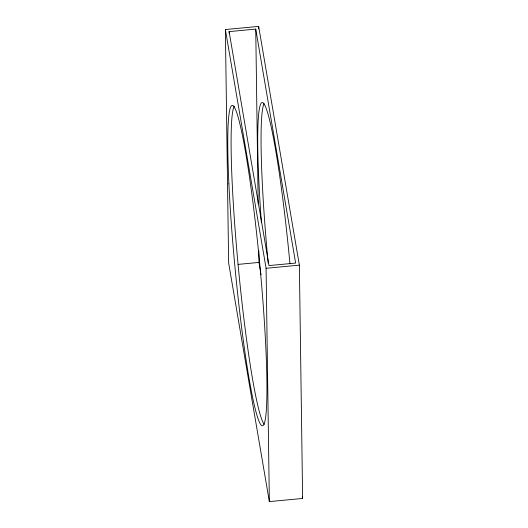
<?xml version="1.0" encoding="UTF-8"?>
<svg xmlns="http://www.w3.org/2000/svg" width="528" height="528" viewBox="0 0 528 528"><rect width="100%" height="100%" fill="white"/><g stroke="black" fill="none" stroke-linecap="round" stroke-linejoin="round"><path stroke-width="0.79" d="M225.377 29.548L258.654 26.4L299.369 265.135L302.623 498.452L269.346 501.6L228.631 262.865L225.377 29.548L266.086 268.29L269.346 501.6M229.112 31.621L255.737 29.099L295.634 263.063L269.009 265.584L229.112 31.621L229.132 33.271M238.016 264.403L258.991 262.416L258.832 250.873M266.086 268.29L299.369 265.135M302.346 496.828L302.623 498.452M258.991 262.416L260.515 271.352M260.792 272.976L261.07 274.6M258.654 26.4L258.687 28.875M255.737 29.099L258.172 203.881M268.158 263.023A160.941 12.487 84.6 0 1 264.059 103.561M264.218 424.42A160.941 12.487 84.6 0 1 238.168 265.465A160.941 12.487 84.6 0 1 234.247 106.121M261.393 222.545A160.941 12.487 84.6 0 1 263.993 103.851A160.941 12.487 84.6 0 1 289.951 263.782M228.888 183.856A160.941 12.487 84.6 0 0 262.284 425.779A160.941 12.487 84.6 0 0 250.906 187.044A160.941 12.487 84.6 0 0 228.888 183.856"/></g></svg>
